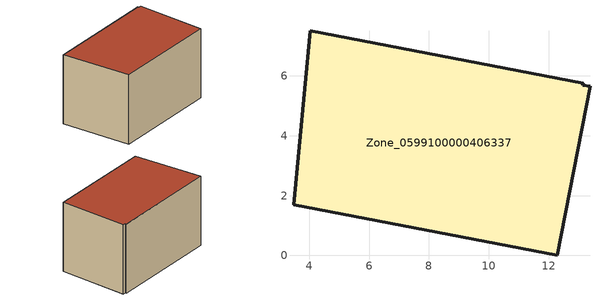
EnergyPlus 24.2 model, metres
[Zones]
Zone_0599100000406337
 floor ground (C_G): 13.14,5.69 13.38,5.64 12.29,0 3.48,1.7 4.04,7.51 13.15,5.76 z0
 wall outside (C_F): 4.04,7.51 3.48,1.7 12.29,0 13.38,5.64 13.14,5.69 13.15,5.76 4.04,7.51 z0:6.02
 roof outside (C_R): 13.15,5.76 4.04,7.51 3.48,1.7 12.29,0 13.38,5.64 13.14,5.69 z6.02
[BUILDING]
Pand.0599100000406337: North Axis=0; Terrain=City; Loads Convergence Tolerance Value=0.04; Temperature Convergence Tolerance Value=0.4; Solar Distribution=FullExterior; Maximum Number of Warmup Days=25; Minimum Number of Warmup Days=1
[Site:Location]
Rotterdam.The.Hague.AP_ZH_NLD Design_Conditions: Latitude=51.96; Longitude=4.45; Time Zone=1; Elevation=-4.5
[SITE:GROUNDTEMPERATURE:BUILDINGSURFACE]
18, 18, 18, 18, 18, 18, 18, 18, 18, 18, 18, 18
[MATERIAL] Thermal Absorptance=0.9; Solar Absorptance=0.7; Visible Absorptance=0.7
Name | Roughness | Thickness | Conductivity | Density | Specific Heat
G.TI.1992-2005 | MediumSmooth | 0.15 | 0.06 | 540 | 1210
F.TI.1992-2005 | Rough | 0.3 | 0.12 | 1920 | 840
R.TI.1992-2005 | MediumRough | 0.2 | 0.08 | 1500 | 1000
[CONSTRUCTION]
C_G: G.TI.1992-2005
C_F: F.TI.1992-2005
C_R: R.TI.1992-2005
[ZONE]
Zone_0599100000406337: Type=1; Multiplier=1; Ceiling Height=Autocalculate; Volume=Autocalculate; Floor Area=autocalculate; Part of Total Floor Area=Yes
[ZONEINFILTRATION:DESIGNFLOWRATE]
Infil_Zone_0599100000406337: Zone or ZoneList or Space or SpaceList=Zone_0599100000406337; Schedule=AlwaysOn; Design Flow Rate Calculation Method=Flow/Area; Flow Rate per Floor Area=0.0015; Constant Term Coefficient=1; Temperature Term Coefficient=0; Velocity Term Coefficient=0; Velocity Squared Term Coefficient=0
[HVACTEMPLATE:ZONE:IDEALLOADSAIRSYSTEM]
Zone_0599100000406337: Maximum Heating Supply Air Temperature=50; Minimum Cooling Supply Air Temperature=13; Maximum Heating Supply Air Humidity Ratio=0.0156; Minimum Cooling Supply Air Humidity Ratio=0.0077; Heating Limit=NoLimit; Cooling Limit=NoLimit; Dehumidification Control Type=ConstantSensibleHeatRatio; Cooling Sensible Heat Ratio=0.7; Dehumidification Setpoint=60; Humidification Control Type=None; Humidification Setpoint=30; Outdoor Air Method=None; Outdoor Air Flow Rate per Person=0.00944; Outdoor Air Flow Rate per Zone Floor Area=0; Outdoor Air Flow Rate per Zone=0; Demand Controlled Ventilation Type=None; Outdoor Air Economizer Type=NoEconomizer; Heat Recovery Type=None; Sensible Heat Recovery Effectiveness=0.7; Latent Heat Recovery Effectiveness=0.65
[ZONECONTROL:THERMOSTAT]
ThermostatControl_Zone_0599100000406337: Zone or ZoneList=Zone_0599100000406337; Control Type Schedule=DualSetpointControlType; Control 1=Thermostat_Zone_0599100000406337; Temperature Difference Between Cutout And Setpoint=0
[THERMOSTATSETPOINT:DUALSETPOINT]
Thermostat_Zone_0599100000406337: Heating Setpoint Temperature Schedule=HeatingSetpoint_Zone_0599100000406337; Cooling Setpoint Temperature Schedule=CoolingSetpoint_Zone_0599100000406337
[SCHEDULE:COMPACT]
HeatingSetpoint_Zone_0599100000406337: Through: 12/31, For: AllDays, Until: 24:00, 21
CoolingSetpoint_Zone_0599100000406337: Through: 12/31, For: AllDays, Until: 24:00, 24
DualSetpointControlType: Through: 12/31, For: AllDays, Until: 24:00, 4
AlwaysOn: Through: 12/31, For: AllDays, Until: 24:00, 1
